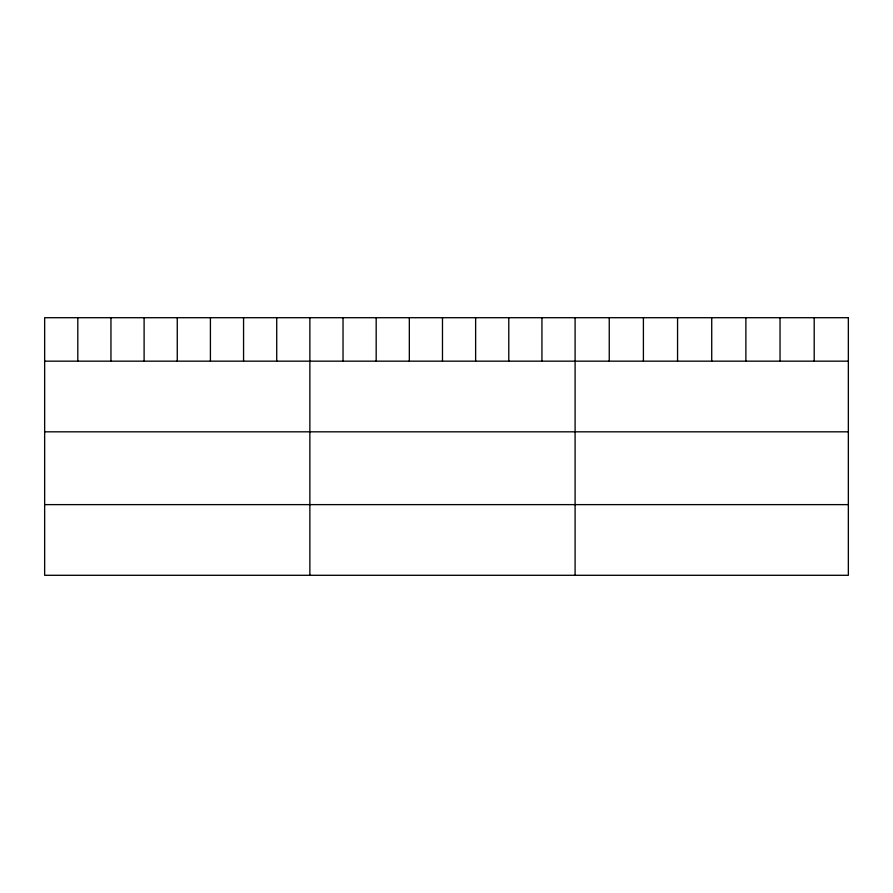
<?xml version="1.0" encoding="UTF-8"?>
<svg xmlns="http://www.w3.org/2000/svg" width="893" height="893" viewBox="0 0 893 893"><rect width="100%" height="100%" fill="white"/><g stroke="black" fill="none" stroke-linecap="round" stroke-linejoin="round"><path stroke-width="1.34" d="M44.65 361.163L848.35 361.163M44.65 431.821L848.35 431.821M44.65 504.623L848.35 504.623M814.193 317.707L814.193 361.163M780.035 317.707L780.035 361.163M745.878 317.707L745.878 361.163M711.721 317.707L711.721 361.163M677.564 317.707L677.564 361.163M643.406 317.707L643.406 361.163M609.249 317.707L609.249 361.163M575.092 317.707L575.092 575.293M541.939 317.707L541.939 361.163M508.787 317.707L508.787 361.163M475.634 317.707L475.634 361.163M442.481 317.707L442.481 361.163M409.329 317.707L409.329 361.163M376.176 317.707L376.176 361.163M343.024 317.707L343.024 361.163M309.871 317.707L309.871 575.293M276.718 317.707L276.718 361.163M243.566 317.707L243.566 361.163M210.413 317.707L210.413 361.163M177.261 317.707L177.261 361.163M144.108 317.707L144.108 361.163M110.955 317.707L110.955 361.163M77.803 317.707L77.803 361.163M848.35 317.707L44.65 317.707L44.65 575.293L848.35 575.293L848.35 317.707"/></g></svg>
